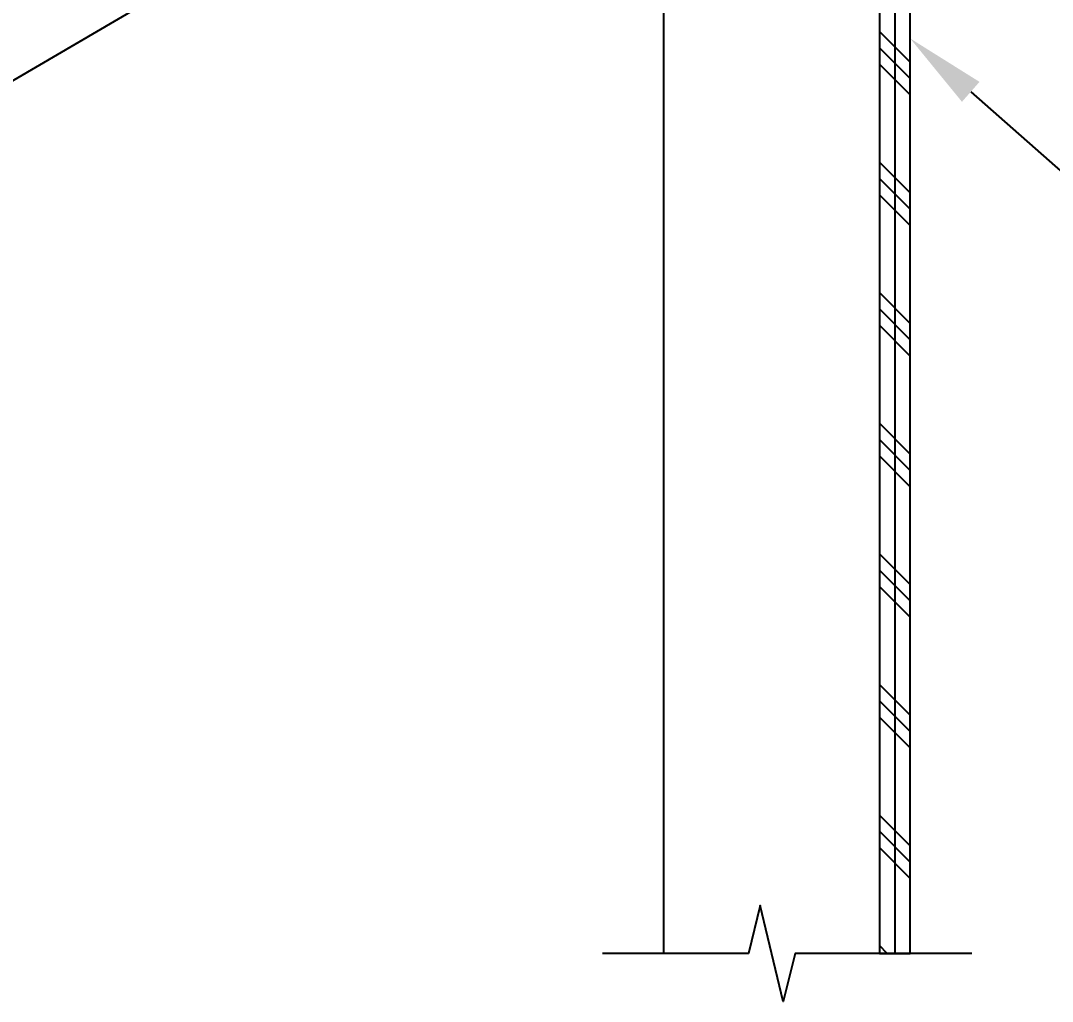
# Model space of a CAD drawing. Header units: inches. Extents: x -2661 to 42767, y -1222 to 9099.
# Drawn here: x 1917.86 to 1934.62, y 1564.18 to 1580.11 of the extents above; entities that cross this region are included whole.
import ezdxf
from ezdxf import colors
from ezdxf.entities.mleader import LeaderData, LeaderLine
from ezdxf.math import Vec2, Vec3

# ---------------------------------------------------------------- set-up
doc = ezdxf.new("R2010")
doc.units = ezdxf.units.IN
doc.header["$LTSCALE"] = 12
doc.header["$MEASUREMENT"] = 0
doc.layers.get('0').update_dxf_attribs({"linetype": 'CONTINUOUS'})
for name, color, linetype in [('S-ANNO-NOTE', 4, 'CONTINUOUS'), ('S-BREAK', 2, 'CONTINUOUS'), ('S-WOOD', 3, 'CONTINUOUS')]:
    doc.layers.add(name, color=color, linetype=linetype)
doc.styles.add('Arial', font='arial.ttf', dxfattribs={"width": 0.85})

# ---------------------------------------------------------------- blocks, each defined once
blk = doc.blocks.new('WALL_TOP PLATE_2x4 ALT')
at = {"layer": 'S-WOOD'}
h = blk.add_hatch(dxfattribs=at)
h.set_pattern_fill('PLAST', color=1, scale=6, angle=-45, style=0)
h.set_pattern_definition([(315, (4e-12, -22.9044), (1.06066, 1.06066), []), (315, (0.1326, -22.7718), (1.06066, 1.06066), []), (315, (0.2652, -22.6392), (1.06066, 1.06066), [])])
h.paths.add_polyline_path([(0, -0.375), (0, -25.09), (0.5, -25.09), (0.5, -0.375)])
at = {"layer": 'S-BREAK'}
blk.add_lwpolyline([(1.5, -25.09), (-1.371, -25.09), (-1.561, -25.868), (-1.939, -24.311), (-2.129, -25.09), (-4.5, -25.09)], dxfattribs=at)
at = {"layer": 'S-WOOD', "color": 1}
blk.add_line((0.25, -0.375), (0.25, -25.09), dxfattribs=at)
at = {"layer": 'S-WOOD'}
blk.add_lwpolyline([(0, -0.375), (0, -25.09), (0.5, -25.09), (0.5, -0.375)], close=True, dxfattribs=at)
blk.add_lwpolyline([(-3.5, -25.09), (-3.5, -3), (0, -3), (0, -25.09)], dxfattribs=at)
at = {"layer": 'S-ANNO-NOTE'}
ml = blk.add_multileader_mtext('Standard', dxfattribs=at)
ml.set_content('\\A1;{\\C4;"LTP4" CLIPS OR WOOD SCREWS TOP PLATE CONNECTION TO BEAM PER SHEAR WALL SCHEDULE}', color=4, style='Arial')
ml.set_leader_properties(color=2)
ml.build(insert=Vec2(0, 0))
ml.multileader.update_dxf_attribs({"dogleg_length": 0.36, "arrow_head_size": 1.312, "scale": 12})
ctx = ml.context
ctx.base_point, ctx.scale, ctx.char_height, ctx.arrow_head_size, ctx.landing_gap_size, ctx.plane_origin = Vec3(-40.84, -13.655), 12, 1.125, 1.312, 1.08, Vec3(-47.059, 285.224)
ctx.text_align_type = 2
notes = []
notes.append((ctx, [(1, (1, 1, 0), (-18.782, -13.655), (-1, 0), 1.5, [(1, [(-3.75, -0.125), (-0.94, -3.24)], 0, [])])]))
ctx.mtext.insert, ctx.mtext.width, ctx.mtext.alignment, ctx.mtext.flow_direction = Vec3(-21.362, -13.083), 20.2443, 3, 5
ml = blk.add_multileader_mtext('Standard', dxfattribs=at)
ml.set_content('{\\C4;E.N.}', color=4, style='Arial')
ml.set_leader_properties(color=2)
ml.build(insert=Vec2(0, 0))
ml.multileader.update_dxf_attribs({"dogleg_length": 0.36, "arrow_head_size": 1.312, "scale": 12})
ctx = ml.context
ctx.base_point, ctx.scale, ctx.char_height, ctx.arrow_head_size, ctx.landing_gap_size, ctx.plane_origin = Vec3(13.907, -10.824), 12, 1.125, 1.312, 1.08, Vec3(-31.175, 289.345)
notes.append((ctx, [(0, (1, 1, 0), (12.407, -10.824), (1, 0), 1.5, [(0, [(0.75, -0.75)], 0, [])])]))
ctx.mtext.insert, ctx.mtext.width, ctx.mtext.flow_direction = Vec3(14.987, -10.261), 17.75, 5
ml = blk.add_multileader_mtext('Standard', dxfattribs=at)
ml.set_content('SHEAR WALL w/ E.N. PER PLAN', color=4, style='Arial')
ml.set_leader_properties(color=2)
ml.build(insert=Vec2(0, 0))
ml.multileader.update_dxf_attribs({"dogleg_length": 0.36, "arrow_head_size": 1.312, "scale": 12})
ctx = ml.context
ctx.base_point, ctx.scale, ctx.char_height, ctx.arrow_head_size, ctx.landing_gap_size, ctx.plane_origin = Vec3(13.907, -20.723), 12, 1.125, 1.312, 1.08, Vec3(-31.3, 283.13)
notes.append((ctx, [(0, (1, 1, 0), (12.407, -20.723), (1, 0), 1.5, [(0, [(0.5, -10.226)], 0, [])])]))
ctx.mtext.insert, ctx.mtext.width, ctx.mtext.defined_height, ctx.mtext.flow_direction = Vec3(14.987, -20.16), 10.32975, 3.692, 5
for ctx, leaders in notes:
    for number, flags, end, landing, length, lines in leaders:
        leader = LeaderData()
        leader.index, (leader.has_last_leader_line, leader.has_dogleg_vector, leader.attachment_direction) = number, flags
        leader.last_leader_point, leader.dogleg_vector, leader.dogleg_length = Vec3(end), Vec3(landing), length
        for number, points, colour, breaks in lines:
            line = LeaderLine()
            line.index, line.vertices, line.color, line.breaks = number, Vec3.list(points), colors.encode_raw_color(colour), breaks
            leader.lines.append(line)
        ctx.leaders.append(leader)
blk = doc.blocks.new('WALL_TOP PLATE_2x6 ALT')
at = {"layer": 'S-ANNO-NOTE'}
ml = blk.add_multileader_mtext('Standard', dxfattribs=at)
ml.set_content('SHEAR WALL w/ E.N. PER PLAN', color=4, style='Arial')
ml.set_leader_properties(color=2)
ml.build(insert=Vec2(0, 0))
ml.multileader.update_dxf_attribs({"dogleg_length": 0.36, "arrow_head_size": 1.312, "scale": 12})
ctx = ml.context
ctx.base_point, ctx.scale, ctx.char_height, ctx.arrow_head_size, ctx.landing_gap_size, ctx.plane_origin = Vec3(13.907, -20.771), 12, 1.125, 1.312, 1.08, Vec3(-31.3, 283.081)
notes = []
notes.append((ctx, [(0, (1, 1, 0), (12.407, -20.771), (1, 0), 1.5, [(0, [(0.5, -10.274)], 0, [])])]))
ctx.mtext.insert, ctx.mtext.width, ctx.mtext.defined_height, ctx.mtext.flow_direction = Vec3(14.987, -20.209), 10.32975, 3.692, 5
for ctx, leaders in notes:
    for number, flags, end, landing, length, lines in leaders:
        leader = LeaderData()
        leader.index, (leader.has_last_leader_line, leader.has_dogleg_vector, leader.attachment_direction) = number, flags
        leader.last_leader_point, leader.dogleg_vector, leader.dogleg_length = Vec3(end), Vec3(landing), length
        for number, points, colour, breaks in lines:
            line = LeaderLine()
            line.index, line.vertices, line.color, line.breaks = number, Vec3.list(points), colors.encode_raw_color(colour), breaks
            leader.lines.append(line)
        ctx.leaders.append(leader)

msp = doc.modelspace()

# ---------------------------------------------------------------- block references
for name, p in [('WALL_TOP PLATE_2x6 ALT', (1845.83637, 1590.09874)), ('WALL_TOP PLATE_2x4 ALT', (1931.80984, 1590.05019))]:
    msp.add_blockref(name, p)

doc.saveas('drawing.dxf')
